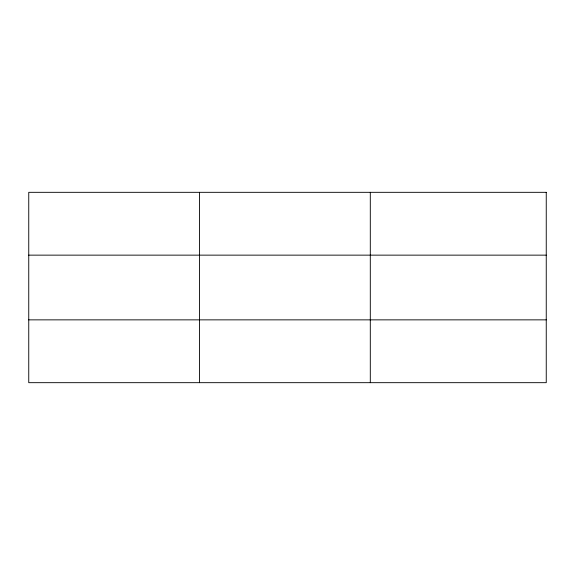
<?xml version="1.0" encoding="UTF-8"?>
<svg xmlns="http://www.w3.org/2000/svg" width="575" height="575" viewBox="0 0 575 575"><rect width="100%" height="100%" fill="white"/><g stroke="black" fill="none" stroke-linecap="round" stroke-linejoin="round"><path stroke-width="0.86" d="M199.525 382.677L199.525 192.323M370.3 382.677L370.3 192.323M28.75 255.142L546.25 255.142M28.75 319.858L546.25 319.858M546.25 192.323L546.25 382.677L28.75 382.677L28.75 192.323L546.25 192.323"/></g></svg>
